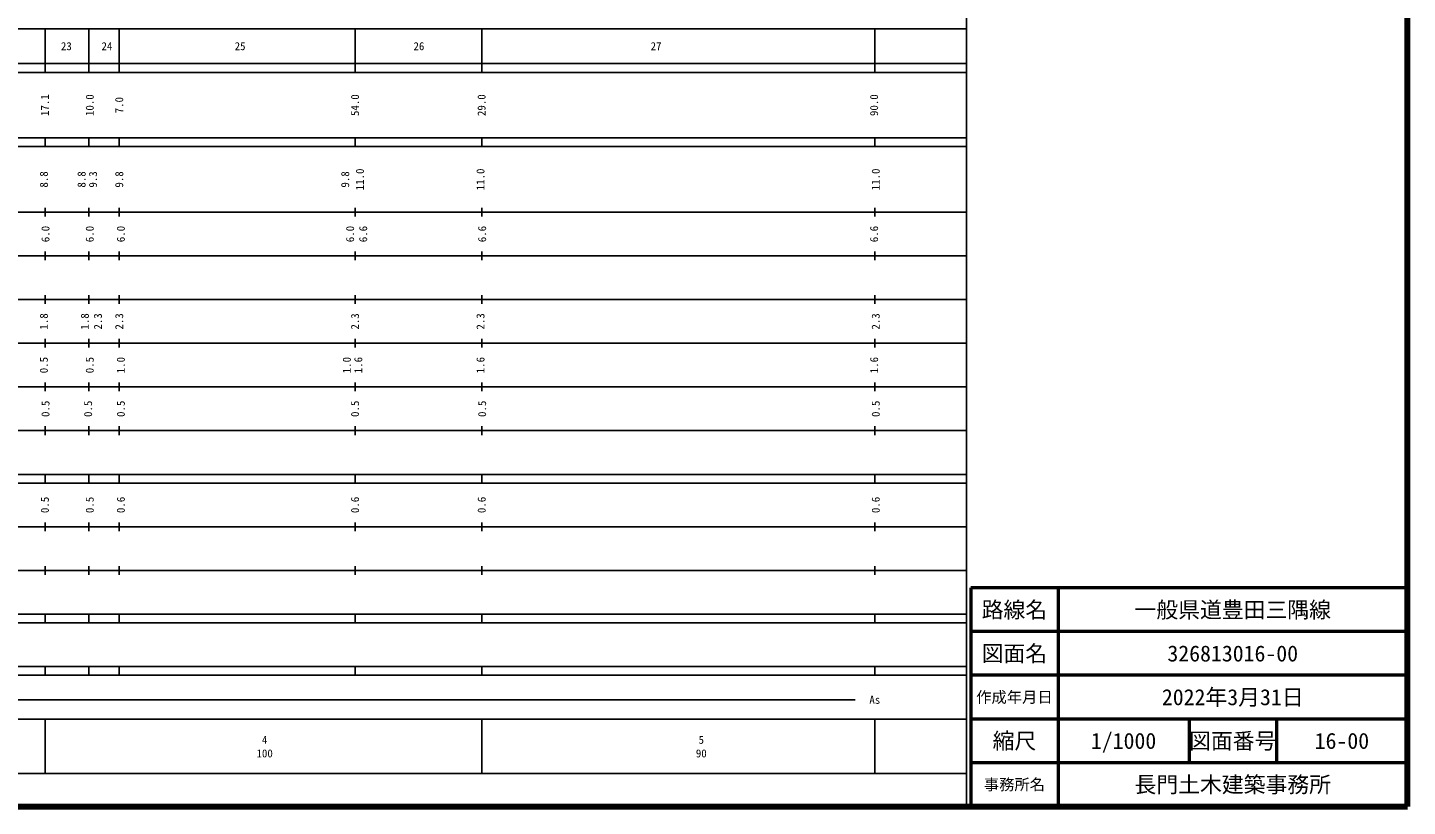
# Model space of a CAD drawing. Units: millimetres on the paper, enlarged 1000 times. Extents: x 40000 to 680000, y 20000 to 380000.
# Drawn here: x 364000 to 680000, y 20000 to 198249 of the extents above; entities that cross this region are included whole.
import ezdxf
from ezdxf.enums import TextEntityAlignment as Align

# ---------------------------------------------------------------- set-up
doc = ezdxf.new("R2010")
doc.units = ezdxf.units.MM
doc.header["$LTSCALE"] = 1000
for name, color, linetype, lineweight in [('M-TTL', 2, 'Continuous', 140), ('M-TTL-BAND', 7, 'Continuous', 25), ('M-TTL-FRAM', 2, 'Continuous', 50), ('M-TTL-LINE', 7, 'Continuous', 50), ('M-TTL-TXT', 7, 'Continuous', 13)]:
    doc.layers.add(name, color=color, linetype=linetype, lineweight=lineweight)
doc.styles.add('ＭＳ ゴシック', font='')
doc.styles.get('ＭＳ ゴシック').set_extended_font_data('MS Gothic')

msp = doc.modelspace()

# ---------------------------------------------------------------- linework, layer by layer
at = {"layer": 'M-TTL'}
for p, q in [((680000, 20000), (680000, 380000)), ((40000, 20000), (680000, 20000))]:
    msp.add_line(p, q, dxfattribs=at)
at = {"layer": 'M-TTL-BAND'}
for p, q in [((579000, 20000), (579000, 370000)), ((68000, 198000), (579000, 198000)), ((368000, 198000), (368000, 188000)), ((368000, 188000), (368000, 198000)), ((378000, 188000), (378000, 198000)), ((385000, 188000), (385000, 198000)), ((439000, 188000), (439000, 198000)), ((468000, 198000), (468000, 188000)), ((468000, 188000), (468000, 198000)), ((558000, 198000), (558000, 188000)), ((40000, 190000), (579000, 190000)), ((40000, 188000), (579000, 188000)), ((40000, 173000), (579000, 173000)), ((40000, 171000), (579000, 171000)), ((368000, 171000), (368000, 173000)), ((378000, 171000), (378000, 173000)), ((385000, 171000), (385000, 173000)), ((439000, 171000), (439000, 173000)), ((468000, 171000), (468000, 173000)), ((558000, 171000), (558000, 173000)), ((40000, 156000), (579000, 156000)), ((368000, 155000), (368000, 157000)), ((378000, 155000), (378000, 157000)), ((385000, 155000), (385000, 157000)), ((439000, 155000), (439000, 157000)), ((468000, 155000), (468000, 157000)), ((558000, 155000), (558000, 157000)), ((46000, 146000), (579000, 146000)), ((368000, 145000), (368000, 147000)), ((378000, 145000), (378000, 147000)), ((385000, 145000), (385000, 147000)), ((439000, 145000), (439000, 147000)), ((468000, 145000), (468000, 147000)), ((558000, 145000), (558000, 147000)), ((52000, 136000), (579000, 136000)), ((368000, 135000), (368000, 137000)), ((378000, 135000), (378000, 137000)), ((385000, 135000), (385000, 137000)), ((439000, 135000), (439000, 137000)), ((468000, 135000), (468000, 137000)), ((558000, 135000), (558000, 137000)), ((368000, 125000), (368000, 127000)), ((378000, 125000), (378000, 127000)), ((385000, 125000), (385000, 127000)), ((439000, 125000), (439000, 127000)), ((468000, 125000), (468000, 127000)), ((558000, 125000), (558000, 127000)), ((46000, 126000), (579000, 126000)), ((368000, 115000), (368000, 117000)), ((378000, 115000), (378000, 117000)), ((385000, 115000), (385000, 117000)), ((439000, 115000), (439000, 117000)), ((468000, 115000), (468000, 117000)), ((558000, 115000), (558000, 117000)), ((52000, 116000), (579000, 116000)), ((46000, 106000), (579000, 106000)), ((368000, 105000), (368000, 107000)), ((378000, 105000), (378000, 107000)), ((385000, 105000), (385000, 107000)), ((439000, 105000), (439000, 107000)), ((468000, 105000), (468000, 107000)), ((558000, 105000), (558000, 107000)), ((40000, 96000), (579000, 96000)), ((368000, 94000), (368000, 96000)), ((378000, 94000), (378000, 96000)), ((385000, 94000), (385000, 96000)), ((439000, 94000), (439000, 96000)), ((468000, 94000), (468000, 96000)), ((558000, 94000), (558000, 96000)), ((40000, 94000), (579000, 94000)), ((49000, 84000), (579000, 84000)), ((368000, 83000), (368000, 85000)), ((378000, 83000), (378000, 85000)), ((385000, 83000), (385000, 85000)), ((439000, 83000), (439000, 85000)), ((468000, 83000), (468000, 85000)), ((558000, 83000), (558000, 85000)), ((40000, 74000), (579000, 74000)), ((368000, 73000), (368000, 75000)), ((378000, 73000), (378000, 75000)), ((385000, 73000), (385000, 75000)), ((439000, 73000), (439000, 75000)), ((468000, 73000), (468000, 75000)), ((558000, 73000), (558000, 75000)), ((40000, 64000), (579000, 64000)), ((368000, 62000), (368000, 64000)), ((378000, 62000), (378000, 64000)), ((385000, 62000), (385000, 64000)), ((439000, 62000), (439000, 64000)), ((468000, 62000), (468000, 64000)), ((558000, 62000), (558000, 64000)), ((40000, 62000), (579000, 62000)), ((40000, 52000), (579000, 52000)), ((368000, 50000), (368000, 52000)), ((378000, 50000), (378000, 52000)), ((385000, 50000), (385000, 52000)), ((439000, 50000), (439000, 52000)), ((468000, 50000), (468000, 52000)), ((558000, 50000), (558000, 52000)), ((40000, 50000), (579000, 50000)), ((70774, 44406), (553522, 44406)), ((40000, 40000), (579000, 40000)), ((368000, 40000), (368000, 27500)), ((468000, 40000), (468000, 27500)), ((558000, 40000), (558000, 27500)), ((68000, 27500), (579000, 27500))]:
    msp.add_line(p, q, dxfattribs=at)
at = {"layer": 'M-TTL-FRAM'}
for p, q in [((680000, 70000), (580000, 70000)), ((580000, 70000), (580000, 20000))]:
    msp.add_line(p, q, dxfattribs=at)
at = {"layer": 'M-TTL-LINE'}
for p, q in [((600000, 70000), (600000, 20000)), ((680000, 60000), (580000, 60000)), ((680000, 50000), (580000, 50000)), ((680000, 40000), (580000, 40000)), ((630000, 40000), (630000, 30000)), ((650000, 40000), (650000, 30000)), ((680000, 30000), (580000, 30000))]:
    msp.add_line(p, q, dxfattribs=at)

# ---------------------------------------------------------------- texts
at = {"layer": 'M-TTL-BAND', "style": 'ＭＳ ゴシック'}
for s, p in [('23', (372879, 194000)), ('24', (382176, 194000)), ('25', (412668, 194000)), ('26', (453622, 194000)), ('27', (507931, 194000)), ('As', (558022, 44406)), ('4', (418288, 35238)), ('5', (518288, 35238)), ('100', (418288, 32131)), ('90', (518288, 32131))]:
    msp.add_text(s, height=1833, dxfattribs=at).set_placement(p, align=Align.MIDDLE_CENTER)
for s, p in [('17.1', (367964, 180500)), ('10.0', (378225, 180500)), ('7.0', (384975, 180500)), ('54.0', (438977, 180500)), ('29.0', (467964, 180500)), ('90.0', (557857, 180500)), ('8.8', (367714, 163500)), ('8.8', (376350, 163500)), ('9.3', (378975, 163500)), ('9.8', (384975, 163500)), ('9.8', (436727, 163500)), ('11.0', (440102, 163500)), ('11.0', (467714, 163500)), ('11.0', (558232, 163500)), ('6.0', (368089, 151000)), ('6.0', (378225, 151000)), ('6.0', (385350, 151000)), ('6.0', (437852, 151000)), ('6.6', (440852, 151000)), ('6.6', (468089, 151000)), ('6.6', (557857, 151000)), ('1.8', (367714, 131000)), ('1.8', (377100, 131000)), ('2.3', (380100, 131000)), ('2.3', (384975, 131000)), ('2.3', (438977, 131000)), ('2.3', (467714, 131000)), ('2.3', (558232, 131000)), ('0.5', (367714, 121000)), ('0.5', (378225, 121000)), ('1.0', (385350, 121000)), ('1.0', (437102, 121000)), ('1.6', (439727, 121000)), ('1.6', (467714, 121000)), ('1.6', (557857, 121000)), ('0.5', (368089, 111000)), ('0.5', (377850, 111000)), ('0.5', (385350, 111000)), ('0.5', (438977, 111000)), ('0.5', (468089, 111000)), ('0.5', (558232, 111000)), ('0.5', (367949, 89000)), ('0.5', (378225, 89000)), ('0.6', (385350, 89000)), ('0.6', (438977, 89000)), ('0.6', (467977, 89000)), ('0.6', (558232, 89000))]:
    msp.add_text(s, height=1833, rotation=90, dxfattribs=at).set_placement(p, align=Align.MIDDLE_CENTER)
at = {"layer": 'M-TTL-TXT', "style": 'ＭＳ ゴシック'}
for s, height, p in [('路線名', 3666, (590000, 65000)), ('一般県道豊田三隅線', 3666, (640000, 65000)), ('図面名', 3666, (590000, 55000)), ('326813016-00', 3666, (640000, 55000)), ('作成年月日', 2566, (590000, 45000)), ('2022年3月31日', 3666, (640000, 45000)), ('縮尺', 3666, (590000, 35000)), ('1/1000', 3666, (615000, 35000)), ('図面番号', 3666, (640000, 35000)), ('16-00', 3666, (665000, 35000)), ('事務所名', 2566, (590000, 25000)), ('長門土木建築事務所', 3666, (640000, 25000))]:
    msp.add_text(s, height=height, dxfattribs=at).set_placement(p, align=Align.MIDDLE_CENTER)

doc.saveas('drawing.dxf')
